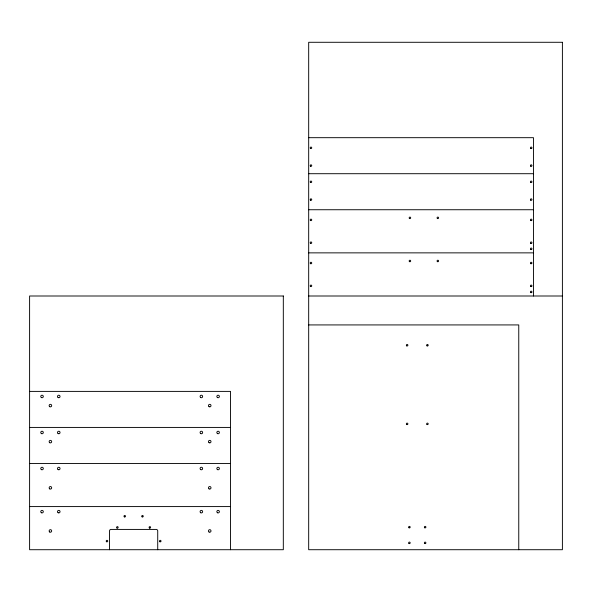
<?xml version="1.0" encoding="UTF-8"?>
<svg xmlns="http://www.w3.org/2000/svg" width="592" height="592" viewBox="0 0 592 592"><rect width="100%" height="100%" fill="white"/><g stroke="black" fill="none" stroke-linecap="round" stroke-linejoin="round"><path stroke-width="0.89" d="M308.684 137.684L533.473 137.684L533.473 296M308.684 173.708L533.473 173.708M308.684 209.738L533.473 209.738M308.684 252.865L533.473 252.865M308.684 296L562.4 296M308.684 324.927L518.762 324.927L518.762 549.716M29.6 391.393L230.54 391.393L230.54 549.716M29.6 427.424L230.54 427.424M29.6 463.455L230.54 463.455M29.6 506.582L230.54 506.582M157.724 549.716L157.724 530.943A1.524 1.524 0 0 0 156.207 529.418L111.044 529.418A1.524 1.524 0 0 0 109.52 530.943L109.52 549.716M562.4 42.284L308.684 42.284L308.684 549.716L562.4 549.716L562.4 42.284M283.316 296L29.6 296L29.6 549.716L283.316 549.716L283.316 296M409.028 543.523A0.762 0.762 0 0 0 410.175 542.864A0.762 0.762 0 0 0 409.028 542.205A0.762 0.762 0 0 0 409.028 543.523M424.76 527.79A0.762 0.762 0 0 0 425.9 527.132A0.762 0.762 0 0 0 424.76 526.473A0.762 0.762 0 0 0 424.76 527.79M424.76 543.523A0.762 0.762 0 0 0 425.9 542.864A0.762 0.762 0 0 0 424.76 542.205A0.762 0.762 0 0 0 424.76 543.523M409.028 527.79A0.762 0.762 0 0 0 410.175 527.132A0.762 0.762 0 0 0 409.028 526.473A0.762 0.762 0 0 0 409.028 527.79M406.748 345.883A0.762 0.762 0 0 0 407.888 345.217A0.762 0.762 0 0 0 406.748 344.559A0.762 0.762 0 0 0 406.748 345.883M427.047 345.883A0.762 0.762 0 0 0 428.186 345.217A0.762 0.762 0 0 0 427.047 344.559A0.762 0.762 0 0 0 427.047 345.883M406.748 424.531A0.762 0.762 0 0 0 407.888 423.872A0.762 0.762 0 0 0 406.748 423.213A0.762 0.762 0 0 0 406.748 424.531M427.047 424.531A0.762 0.762 0 0 0 428.186 423.872A0.762 0.762 0 0 0 427.047 423.213A0.762 0.762 0 0 0 427.047 424.531M530.654 182.366A0.762 0.762 0 0 0 531.927 182.025A0.762 0.762 0 0 0 530.994 181.093A0.762 0.762 0 0 0 530.654 182.366M530.654 200.126A0.762 0.762 0 0 0 531.927 199.785A0.762 0.762 0 0 0 530.994 198.853A0.762 0.762 0 0 0 530.654 200.126M310.43 200.126A0.762 0.762 0 0 0 311.703 199.785A0.762 0.762 0 0 0 310.77 198.853A0.762 0.762 0 0 0 310.43 200.126M310.43 182.366A0.762 0.762 0 0 0 311.703 182.025A0.762 0.762 0 0 0 310.77 181.093A0.762 0.762 0 0 0 310.43 182.366M530.809 166.248A0.762 0.762 0 0 0 531.956 165.59A0.762 0.762 0 0 0 530.809 164.931A0.762 0.762 0 0 0 530.809 166.248M530.809 148.488A0.762 0.762 0 0 0 531.956 147.83A0.762 0.762 0 0 0 530.809 147.171A0.762 0.762 0 0 0 530.809 148.488M310.585 148.488A0.762 0.762 0 0 0 311.732 147.83A0.762 0.762 0 0 0 310.585 147.171A0.762 0.762 0 0 0 310.585 148.488M310.585 166.248A0.762 0.762 0 0 0 311.732 165.59A0.762 0.762 0 0 0 310.585 164.931A0.762 0.762 0 0 0 310.585 166.248M41.396 433.596A1.265 1.265 0 0 0 43.297 432.5A1.265 1.265 0 0 0 41.396 431.398A1.265 1.265 0 0 0 41.396 433.596M58.142 433.596A1.265 1.265 0 0 0 60.044 432.5A1.265 1.265 0 0 0 58.142 431.398A1.265 1.265 0 0 0 58.142 433.596M49.772 442.727A1.265 1.265 0 0 0 51.674 441.632A1.265 1.265 0 0 0 49.772 440.537A1.265 1.265 0 0 0 49.772 442.727M200.732 433.596A1.265 1.265 0 0 0 202.634 432.5A1.265 1.265 0 0 0 200.732 431.398A1.265 1.265 0 0 0 200.732 433.596M217.479 433.596A1.265 1.265 0 0 0 219.38 432.5A1.265 1.265 0 0 0 217.479 431.398A1.265 1.265 0 0 0 217.479 433.596M209.102 442.727A1.265 1.265 0 0 0 211.004 441.632A1.265 1.265 0 0 0 209.102 440.537A1.265 1.265 0 0 0 209.102 442.727M41.396 397.572A1.265 1.265 0 0 0 43.297 396.47A1.265 1.265 0 0 0 41.396 395.375A1.265 1.265 0 0 0 41.396 397.572M58.142 397.572A1.265 1.265 0 0 0 60.044 396.47A1.265 1.265 0 0 0 58.142 395.375A1.265 1.265 0 0 0 58.142 397.572M49.772 406.704A1.265 1.265 0 0 0 51.674 405.601A1.265 1.265 0 0 0 49.772 404.506A1.265 1.265 0 0 0 49.772 406.704M200.466 397.365A1.265 1.265 0 0 0 202.59 396.803A1.265 1.265 0 0 0 201.036 395.249A1.265 1.265 0 0 0 200.466 397.365M217.479 397.572A1.265 1.265 0 0 0 219.38 396.47A1.265 1.265 0 0 0 217.479 395.375A1.265 1.265 0 0 0 217.479 397.572M209.102 406.704A1.265 1.265 0 0 0 211.004 405.601A1.265 1.265 0 0 0 209.102 404.506A1.265 1.265 0 0 0 209.102 406.704M530.809 249.469A0.762 0.762 0 0 0 531.956 248.81A0.762 0.762 0 0 0 530.809 248.152A0.762 0.762 0 0 0 530.809 249.469M530.809 220.542A0.762 0.762 0 0 0 531.956 219.884A0.762 0.762 0 0 0 530.809 219.225A0.762 0.762 0 0 0 530.809 220.542M437.444 218.515A0.762 0.762 0 0 0 438.591 217.856A0.762 0.762 0 0 0 437.444 217.197A0.762 0.762 0 0 0 437.444 218.515M310.585 220.542A0.762 0.762 0 0 0 311.732 219.884A0.762 0.762 0 0 0 310.585 219.225A0.762 0.762 0 0 0 310.585 220.542M409.538 218.515A0.762 0.762 0 0 0 410.678 217.856A0.762 0.762 0 0 0 409.538 217.197A0.762 0.762 0 0 0 409.538 218.515M530.809 243.379A0.762 0.762 0 0 0 531.956 242.72A0.762 0.762 0 0 0 530.809 242.061A0.762 0.762 0 0 0 530.809 243.379M310.585 243.379A0.762 0.762 0 0 0 311.732 242.72A0.762 0.762 0 0 0 310.585 242.061A0.762 0.762 0 0 0 310.585 243.379M530.809 292.603A0.762 0.762 0 0 0 531.956 291.937A0.762 0.762 0 0 0 530.809 291.279A0.762 0.762 0 0 0 530.809 292.603M530.809 263.677A0.762 0.762 0 0 0 531.956 263.018A0.762 0.762 0 0 0 530.809 262.36A0.762 0.762 0 0 0 530.809 263.677M437.444 261.649A0.762 0.762 0 0 0 438.591 260.991A0.762 0.762 0 0 0 437.444 260.325A0.762 0.762 0 0 0 437.444 261.649M310.585 263.677A0.762 0.762 0 0 0 311.732 263.018A0.762 0.762 0 0 0 310.585 262.36A0.762 0.762 0 0 0 310.585 263.677M409.538 261.649A0.762 0.762 0 0 0 410.678 260.991A0.762 0.762 0 0 0 409.538 260.325A0.762 0.762 0 0 0 409.538 261.649M530.809 286.513A0.762 0.762 0 0 0 531.956 285.855A0.762 0.762 0 0 0 530.809 285.189A0.762 0.762 0 0 0 530.809 286.513M310.585 286.513A0.762 0.762 0 0 0 311.732 285.855A0.762 0.762 0 0 0 310.585 285.189A0.762 0.762 0 0 0 310.585 286.513M49.772 532.038A1.265 1.265 0 0 0 51.674 530.943A1.265 1.265 0 0 0 49.772 529.84A1.265 1.265 0 0 0 49.772 532.038M58.142 512.753A1.265 1.265 0 0 0 60.044 511.658A1.265 1.265 0 0 0 58.142 510.556A1.265 1.265 0 0 0 58.142 512.753M41.396 512.753A1.265 1.265 0 0 0 43.297 511.658A1.265 1.265 0 0 0 41.396 510.556A1.265 1.265 0 0 0 41.396 512.753M209.102 532.038A1.265 1.265 0 0 0 211.004 530.943A1.265 1.265 0 0 0 209.102 529.84A1.265 1.265 0 0 0 209.102 532.038M200.732 512.753A1.265 1.265 0 0 0 202.634 511.658A1.265 1.265 0 0 0 200.732 510.556A1.265 1.265 0 0 0 200.732 512.753M217.479 512.753A1.265 1.265 0 0 0 219.38 511.658A1.265 1.265 0 0 0 217.479 510.556A1.265 1.265 0 0 0 217.479 512.753M124.364 516.883A0.762 0.762 0 0 0 125.504 516.224A0.762 0.762 0 0 0 124.364 515.565A0.762 0.762 0 0 0 124.364 516.883M142.124 516.883A0.762 0.762 0 0 0 143.264 516.224A0.762 0.762 0 0 0 142.124 515.565A0.762 0.762 0 0 0 142.124 516.883M106.604 541.747A0.762 0.762 0 0 0 107.744 541.088A0.762 0.762 0 0 0 106.604 540.429A0.762 0.762 0 0 0 106.604 541.747M117.001 528.049A0.762 0.762 0 0 0 118.148 527.391A0.762 0.762 0 0 0 117.001 526.725A0.762 0.762 0 0 0 117.001 528.049M149.48 528.049A0.762 0.762 0 0 0 150.62 527.391A0.762 0.762 0 0 0 149.48 526.725A0.762 0.762 0 0 0 149.48 528.049M159.884 541.747A0.762 0.762 0 0 0 161.024 541.088A0.762 0.762 0 0 0 159.884 540.429A0.762 0.762 0 0 0 159.884 541.747M49.772 488.903A1.265 1.265 0 0 0 51.674 487.808A1.265 1.265 0 0 0 49.772 486.713A1.265 1.265 0 0 0 49.772 488.903M58.142 469.626A1.265 1.265 0 0 0 60.044 468.524A1.265 1.265 0 0 0 58.142 467.428A1.265 1.265 0 0 0 58.142 469.626M41.396 469.626A1.265 1.265 0 0 0 43.297 468.524A1.265 1.265 0 0 0 41.396 467.428A1.265 1.265 0 0 0 41.396 469.626M209.102 488.903A1.265 1.265 0 0 0 211.004 487.808A1.265 1.265 0 0 0 209.102 486.713A1.265 1.265 0 0 0 209.102 488.903M200.732 469.626A1.265 1.265 0 0 0 202.634 468.524A1.265 1.265 0 0 0 200.732 467.428A1.265 1.265 0 0 0 200.732 469.626M217.479 469.626A1.265 1.265 0 0 0 219.38 468.524A1.265 1.265 0 0 0 217.479 467.428A1.265 1.265 0 0 0 217.479 469.626"/></g></svg>
